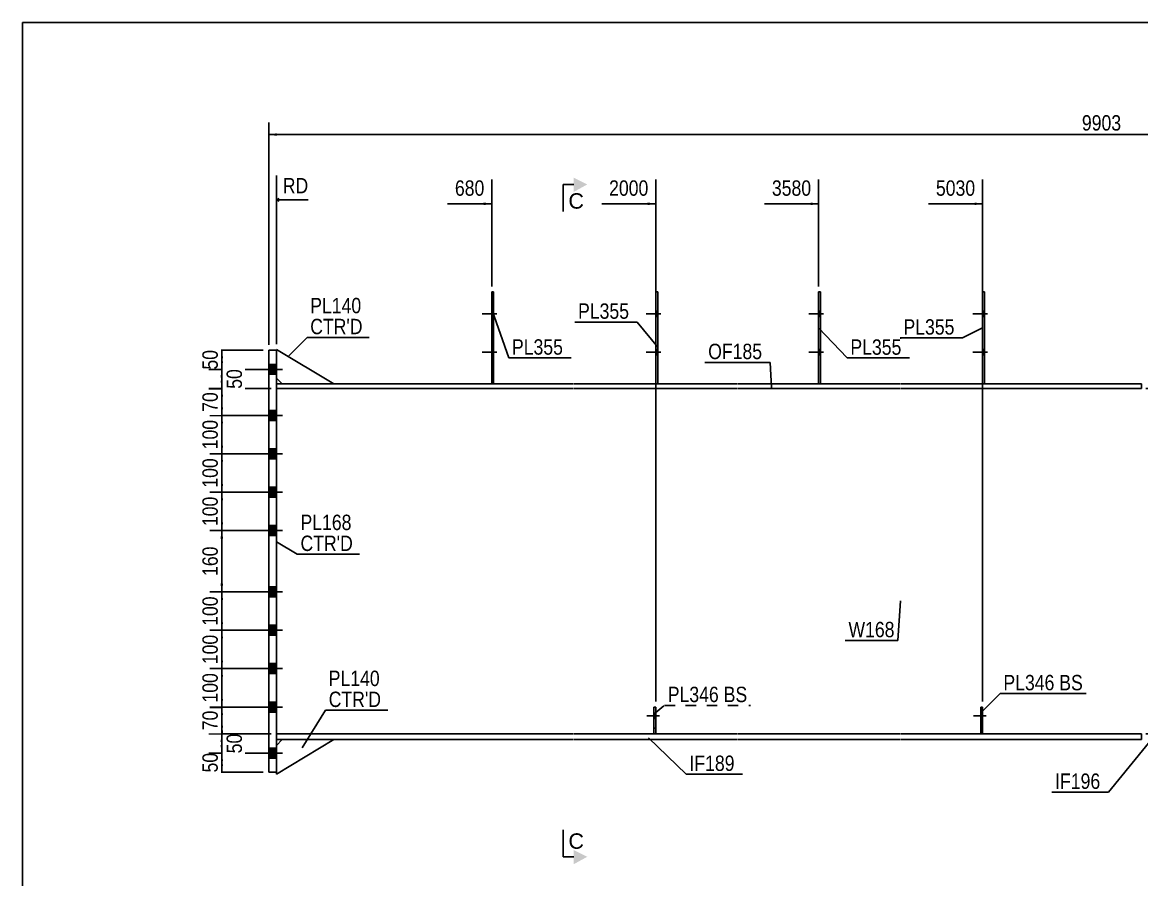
# Model space of a CAD drawing. Header units: millimetres. Extents: x -264 to 149, y -162 to 125.
# Drawn here: x -261.2 to -52.9, y -34.3 to 125.3 of the extents above; entities that cross this region are included whole.
import ezdxf

# ---------------------------------------------------------------- set-up
doc = ezdxf.new("R2010")
doc.units = ezdxf.units.MM
doc.linetypes.add('DXK_LINE_DOT1', pattern=[1.8814, 0.9407, -0.9407])
doc.linetypes.add('DXK_LINE_DOT2', pattern=[3.9198, 1.9599, -1.9599])
doc.styles.add('Arial', font='ARIAL.TTF', dxfattribs={"height": 0.2})
doc.styles.add('Arial Narrow', font='ARIALN.TTF', dxfattribs={"height": 0.2})

# ---------------------------------------------------------------- blocks, each defined once
blk = doc.blocks.new('Unknown-623355884-1210')
at = {"color": 5, "linetype": 'Continuous'}
for p, q in [((148.79, 125.31), (-261.21, 125.31)), ((-261.21, 125.31), (-261.21, -161.69))]:
    blk.add_line(p, q, dxfattribs=at)
blk = doc.blocks.new('Part-623355884-1532 - 1526')
at = {"color": 2, "linetype": 'Continuous'}
for p, q in [((-112.66, 75.14), (-113.01, 75.14)), ((-113.01, 75.14), (-113.01, 58)), ((-112.66, 58), (-112.66, 75.14))]:
    blk.add_line(p, q, dxfattribs=at)
at = {"color": 7, "linetype": 'DXK_LINE_DOT1'}
blk.add_line((-113.01, 58), (-112.66, 58), dxfattribs=at)
blk = doc.blocks.new('Part-623355884-1848 - 1526')
at = {"color": 2, "linetype": 'Continuous'}
for p, q in [((-213.93, 64.29), (-213.93, 64.43)), ((-213.93, 64.43), (-203.21, 58)), ((-213.93, 59.07), (-212.86, 58))]:
    blk.add_line(p, q, dxfattribs=at)
at = {"color": 7, "linetype": 'DXK_LINE_DOT1'}
for p, q in [((-213.93, 64.29), (-213.93, 59.07)), ((-203.21, 58), (-212.86, 58))]:
    blk.add_line(p, q, dxfattribs=at)
blk = doc.blocks.new('Part-623355884-1547 - 1526')
at = {"color": 2, "linetype": 'Continuous'}
for p, q in [((-173.84, 58), (-173.84, 75.14)), ((-173.84, 75.14), (-173.49, 75.14)), ((-173.49, 58), (-173.49, 75.14))]:
    blk.add_line(p, q, dxfattribs=at)
at = {"color": 7, "linetype": 'DXK_LINE_DOT1'}
blk.add_line((-173.84, 58), (-173.49, 58), dxfattribs=at)
blk = doc.blocks.new('Bolt-623355884-1800 - 1526')
at = {"color": 3, "linetype": 'DXK_LINE_DOT2'}
for p, q in [((-81.81, -3.79), (-84.16, -3.79)), ((-82.49, -3.29), (-82.84, -3.29)), ((-82.49, -4.29), (-82.84, -4.29))]:
    blk.add_line(p, q, dxfattribs=at)
blk = doc.blocks.new('Part-623355884-1644 - 1526')
at = {"color": 7, "linetype": 'DXK_LINE_DOT1'}
for p, q in [((-143.67, -7.14), (-143.67, -2.14)), ((-143.67, -2.14), (-143.31, -2.14)), ((-143.31, -7.14), (-143.31, -2.14)), ((-143.67, -6.07), (-143.31, -6.07)), ((-143.31, -7.14), (-143.67, -7.14))]:
    blk.add_line(p, q, dxfattribs=at)
blk = doc.blocks.new('Part-623355884-1882 - 1526')
at = {"color": 2, "linetype": 'Continuous'}
for p, q in [((-215.36, 64.29), (-213.93, 64.29)), ((-215.36, 64.29), (-215.36, -14.29)), ((-213.93, 64.29), (-213.93, -14.29)), ((-213.93, -14.29), (-215.36, -14.29))]:
    blk.add_line(p, q, dxfattribs=at)
blk = doc.blocks.new('Bolt-623355884-1639 - 1526')
at = {"linetype": 'Continuous'}
for points in [[(-173.49, 70.57), (-173.49, 71.57), (-173.84, 71.57), (-173.84, 70.57)], [(-173.49, 70.57), (-173.49, 71.57), (-173.84, 71.57), (-173.84, 70.57)], [(-173.49, 63.43), (-173.49, 64.43), (-173.84, 64.43), (-173.84, 63.43)], [(-173.49, 63.43), (-173.49, 64.43), (-173.84, 64.43), (-173.84, 63.43)]]:
    blk.add_hatch(color=3, dxfattribs=at).paths.add_polyline_path(points)
at = {"color": 3, "linetype": 'Continuous'}
for p, q in [((-172.91, 71.07), (-175.63, 71.07)), ((-172.91, 71.07), (-175.63, 71.07)), ((-173.49, 71.57), (-173.84, 71.57)), ((-173.49, 71.57), (-173.84, 71.57)), ((-173.49, 70.57), (-173.84, 70.57)), ((-173.49, 70.57), (-173.84, 70.57)), ((-172.91, 63.93), (-175.63, 63.93)), ((-172.91, 63.93), (-175.63, 63.93)), ((-173.49, 64.43), (-173.84, 64.43)), ((-173.49, 64.43), (-173.84, 64.43)), ((-173.49, 63.43), (-173.84, 63.43)), ((-173.49, 63.43), (-173.84, 63.43))]:
    blk.add_line(p, q, dxfattribs=at)
blk = doc.blocks.new('Bolt-623355884-1650 - 1526')
at = {"color": 3, "linetype": 'DXK_LINE_DOT2'}
for p, q in [((-142.64, -3.79), (-144.99, -3.79)), ((-143.31, -3.29), (-143.67, -3.29)), ((-143.31, -4.29), (-143.67, -4.29))]:
    blk.add_line(p, q, dxfattribs=at)
blk = doc.blocks.new('Bolt-623355884-1651 - 1526')
at = {"linetype": 'Continuous'}
blk.add_hatch(color=3, dxfattribs=at).paths.add_polyline_path([(-143.31, -4.29), (-143.31, -3.29), (-143.67, -3.29), (-143.67, -4.29)])
at = {"color": 3, "linetype": 'Continuous'}
for p, q in [((-142.64, -3.79), (-144.99, -3.79)), ((-143.31, -3.29), (-143.67, -3.29)), ((-143.31, -4.29), (-143.67, -4.29))]:
    blk.add_line(p, q, dxfattribs=at)
blk = doc.blocks.new('Bolt-623355884-1652 - 1526')
at = {"linetype": 'Continuous'}
for points in [[(-142.96, 70.57), (-142.96, 71.57), (-143.31, 71.57), (-143.31, 70.57)], [(-142.96, 70.57), (-142.96, 71.57), (-143.31, 71.57), (-143.31, 70.57)], [(-142.96, 63.43), (-142.96, 64.43), (-143.31, 64.43), (-143.31, 63.43)], [(-142.96, 63.43), (-142.96, 64.43), (-143.31, 64.43), (-143.31, 63.43)]]:
    blk.add_hatch(color=3, dxfattribs=at).paths.add_polyline_path(points)
at = {"color": 3, "linetype": 'Continuous'}
for p, q in [((-142.39, 71.07), (-145.1, 71.07)), ((-142.39, 71.07), (-145.1, 71.07)), ((-142.96, 71.57), (-143.31, 71.57)), ((-142.96, 71.57), (-143.31, 71.57)), ((-142.96, 70.57), (-143.31, 70.57)), ((-142.96, 70.57), (-143.31, 70.57)), ((-142.39, 63.93), (-145.1, 63.93)), ((-142.39, 63.93), (-145.1, 63.93)), ((-142.96, 64.43), (-143.31, 64.43)), ((-142.96, 64.43), (-143.31, 64.43)), ((-142.96, 63.43), (-143.31, 63.43)), ((-142.96, 63.43), (-143.31, 63.43))]:
    blk.add_line(p, q, dxfattribs=at)
blk = doc.blocks.new('Part-623355884-1657 - 1526')
at = {"color": 2, "linetype": 'Continuous'}
for p, q in [((-143.67, -7.14), (-143.67, -2.14)), ((-143.67, -2.14), (-143.31, -2.14)), ((-143.31, -2.14), (-143.31, -7.14))]:
    blk.add_line(p, q, dxfattribs=at)
blk = doc.blocks.new('Part-623355884-1662 - 1526')
at = {"color": 7, "linetype": 'DXK_LINE_DOT1'}
for p, q in [((-82.84, -7.14), (-82.84, -2.14)), ((-82.84, -2.14), (-82.49, -2.14)), ((-82.49, -7.14), (-82.49, -2.14)), ((-82.84, -6.07), (-82.49, -6.07)), ((-82.49, -7.14), (-82.84, -7.14))]:
    blk.add_line(p, q, dxfattribs=at)
blk = doc.blocks.new('Part-623355884-1667 - 1526')
at = {"color": 2, "linetype": 'Continuous'}
for p, q in [((-82.84, -7.14), (-82.84, -2.14)), ((-82.84, -2.14), (-82.49, -2.14)), ((-82.49, -2.14), (-82.49, -7.14))]:
    blk.add_line(p, q, dxfattribs=at)
blk = doc.blocks.new('Bolt-623355884-1799 - 1526')
at = {"linetype": 'Continuous'}
for points in [[(-112.66, 70.57), (-112.66, 71.57), (-113.01, 71.57), (-113.01, 70.57)], [(-112.66, 70.57), (-112.66, 71.57), (-113.01, 71.57), (-113.01, 70.57)], [(-112.66, 63.43), (-112.66, 64.43), (-113.01, 64.43), (-113.01, 63.43)], [(-112.66, 63.43), (-112.66, 64.43), (-113.01, 64.43), (-113.01, 63.43)]]:
    blk.add_hatch(color=3, dxfattribs=at).paths.add_polyline_path(points)
at = {"color": 3, "linetype": 'Continuous'}
for p, q in [((-112.09, 71.07), (-114.8, 71.07)), ((-112.09, 71.07), (-114.8, 71.07)), ((-112.66, 71.57), (-113.01, 71.57)), ((-112.66, 71.57), (-113.01, 71.57)), ((-112.66, 70.57), (-113.01, 70.57)), ((-112.66, 70.57), (-113.01, 70.57)), ((-112.09, 63.93), (-114.8, 63.93)), ((-112.09, 63.93), (-114.8, 63.93)), ((-112.66, 64.43), (-113.01, 64.43)), ((-112.66, 64.43), (-113.01, 64.43)), ((-112.66, 63.43), (-113.01, 63.43)), ((-112.66, 63.43), (-113.01, 63.43))]:
    blk.add_line(p, q, dxfattribs=at)
blk = doc.blocks.new('Bolt-623355884-1813 - 1526')
at = {"linetype": 'Continuous'}
for points in [[(-215.36, 61.64), (-215.36, 59.79), (-213.93, 59.79), (-213.93, 61.64)], [(-215.36, 61.64), (-215.36, 59.79), (-213.93, 59.79), (-213.93, 61.64)], [(-215.36, 53.07), (-215.36, 51.21), (-213.93, 51.21), (-213.93, 53.07)], [(-215.36, 53.07), (-215.36, 51.21), (-213.93, 51.21), (-213.93, 53.07)], [(-215.36, 45.93), (-215.36, 44.07), (-213.93, 44.07), (-213.93, 45.93)], [(-215.36, 45.93), (-215.36, 44.07), (-213.93, 44.07), (-213.93, 45.93)], [(-215.36, 38.79), (-215.36, 36.93), (-213.93, 36.93), (-213.93, 38.79)], [(-215.36, 38.79), (-215.36, 36.93), (-213.93, 36.93), (-213.93, 38.79)], [(-215.36, 31.64), (-215.36, 29.79), (-213.93, 29.79), (-213.93, 31.64)], [(-215.36, 31.64), (-215.36, 29.79), (-213.93, 29.79), (-213.93, 31.64)], [(-215.36, 20.21), (-215.36, 18.36), (-213.93, 18.36), (-213.93, 20.21)], [(-215.36, 20.21), (-215.36, 18.36), (-213.93, 18.36), (-213.93, 20.21)], [(-215.36, 13.07), (-215.36, 11.21), (-213.93, 11.21), (-213.93, 13.07)], [(-215.36, 13.07), (-215.36, 11.21), (-213.93, 11.21), (-213.93, 13.07)], [(-215.36, 5.93), (-215.36, 4.07), (-213.93, 4.07), (-213.93, 5.93)], [(-215.36, 5.93), (-215.36, 4.07), (-213.93, 4.07), (-213.93, 5.93)], [(-215.36, -1.21), (-215.36, -3.07), (-213.93, -3.07), (-213.93, -1.21)], [(-215.36, -1.21), (-215.36, -3.07), (-213.93, -3.07), (-213.93, -1.21)], [(-215.36, -9.79), (-215.36, -11.64), (-213.93, -11.64), (-213.93, -9.79)], [(-215.36, -9.79), (-215.36, -11.64), (-213.93, -11.64), (-213.93, -9.79)]]:
    blk.add_hatch(color=3, dxfattribs=at).paths.add_polyline_path(points)
at = {"color": 3, "linetype": 'Continuous'}
for p, q in [((-212.79, 60.71), (-220.36, 60.71)), ((-212.79, 60.71), (-220.36, 60.71)), ((-213.93, 61.64), (-215.36, 61.64)), ((-213.93, 61.64), (-215.36, 61.64)), ((-213.93, 59.79), (-215.36, 59.79)), ((-213.93, 59.79), (-215.36, 59.79)), ((-212.79, 52.14), (-220.36, 52.14)), ((-212.79, 52.14), (-220.36, 52.14)), ((-213.93, 53.07), (-215.36, 53.07)), ((-213.93, 53.07), (-215.36, 53.07)), ((-213.93, 51.21), (-215.36, 51.21)), ((-213.93, 51.21), (-215.36, 51.21)), ((-213.93, 45.93), (-215.36, 45.93)), ((-213.93, 45.93), (-215.36, 45.93)), ((-212.79, 45), (-220.36, 45)), ((-212.79, 45), (-220.36, 45)), ((-213.93, 44.07), (-215.36, 44.07)), ((-213.93, 44.07), (-215.36, 44.07)), ((-212.79, 37.86), (-220.36, 37.86)), ((-212.79, 37.86), (-220.36, 37.86)), ((-213.93, 38.79), (-215.36, 38.79)), ((-213.93, 38.79), (-215.36, 38.79)), ((-213.93, 36.93), (-215.36, 36.93)), ((-213.93, 36.93), (-215.36, 36.93)), ((-213.93, 31.64), (-215.36, 31.64)), ((-213.93, 31.64), (-215.36, 31.64)), ((-212.79, 30.71), (-220.36, 30.71)), ((-212.79, 30.71), (-220.36, 30.71)), ((-213.93, 29.79), (-215.36, 29.79)), ((-213.93, 29.79), (-215.36, 29.79)), ((-212.79, 19.29), (-220.36, 19.29)), ((-212.79, 19.29), (-220.36, 19.29)), ((-213.93, 20.21), (-215.36, 20.21)), ((-213.93, 20.21), (-215.36, 20.21)), ((-213.93, 18.36), (-215.36, 18.36)), ((-213.93, 18.36), (-215.36, 18.36)), ((-213.93, 13.07), (-215.36, 13.07)), ((-213.93, 13.07), (-215.36, 13.07)), ((-212.79, 12.14), (-220.36, 12.14)), ((-212.79, 12.14), (-220.36, 12.14)), ((-213.93, 11.21), (-215.36, 11.21)), ((-213.93, 11.21), (-215.36, 11.21)), ((-212.79, 5), (-220.36, 5)), ((-212.79, 5), (-220.36, 5)), ((-213.93, 5.93), (-215.36, 5.93)), ((-213.93, 5.93), (-215.36, 5.93)), ((-213.93, 4.07), (-215.36, 4.07)), ((-213.93, 4.07), (-215.36, 4.07)), ((-213.93, -1.21), (-215.36, -1.21)), ((-213.93, -1.21), (-215.36, -1.21)), ((-212.79, -2.14), (-220.36, -2.14)), ((-212.79, -2.14), (-220.36, -2.14)), ((-213.93, -3.07), (-215.36, -3.07)), ((-213.93, -3.07), (-215.36, -3.07)), ((-213.93, -9.79), (-215.36, -9.79)), ((-213.93, -9.79), (-215.36, -9.79)), ((-212.79, -10.71), (-220.36, -10.71)), ((-212.79, -10.71), (-220.36, -10.71)), ((-213.93, -11.64), (-215.36, -11.64)), ((-213.93, -11.64), (-215.36, -11.64))]:
    blk.add_line(p, q, dxfattribs=at)
blk = doc.blocks.new('Bolt-623355884-1801 - 1526')
at = {"linetype": 'Continuous'}
blk.add_hatch(color=3, dxfattribs=at).paths.add_polyline_path([(-82.49, -4.29), (-82.49, -3.29), (-82.84, -3.29), (-82.84, -4.29)])
at = {"color": 3, "linetype": 'Continuous'}
for p, q in [((-81.81, -3.79), (-84.16, -3.79)), ((-82.49, -3.29), (-82.84, -3.29)), ((-82.49, -4.29), (-82.84, -4.29))]:
    blk.add_line(p, q, dxfattribs=at)
blk = doc.blocks.new('Bolt-623355884-1802 - 1526')
at = {"linetype": 'Continuous'}
for points in [[(-82.13, 70.57), (-82.13, 71.57), (-82.49, 71.57), (-82.49, 70.57)], [(-82.13, 70.57), (-82.13, 71.57), (-82.49, 71.57), (-82.49, 70.57)], [(-82.13, 63.43), (-82.13, 64.43), (-82.49, 64.43), (-82.49, 63.43)], [(-82.13, 63.43), (-82.13, 64.43), (-82.49, 64.43), (-82.49, 63.43)]]:
    blk.add_hatch(color=3, dxfattribs=at).paths.add_polyline_path(points)
at = {"color": 3, "linetype": 'Continuous'}
for p, q in [((-81.56, 71.07), (-84.27, 71.07)), ((-81.56, 71.07), (-84.27, 71.07)), ((-82.13, 71.57), (-82.49, 71.57)), ((-82.13, 71.57), (-82.49, 71.57)), ((-82.13, 70.57), (-82.49, 70.57)), ((-82.13, 70.57), (-82.49, 70.57)), ((-81.56, 63.93), (-84.27, 63.93)), ((-81.56, 63.93), (-84.27, 63.93)), ((-82.13, 64.43), (-82.49, 64.43)), ((-82.13, 64.43), (-82.49, 64.43)), ((-82.13, 63.43), (-82.49, 63.43)), ((-82.13, 63.43), (-82.49, 63.43))]:
    blk.add_line(p, q, dxfattribs=at)
blk = doc.blocks.new('Part-623355884-1807 - 1526')
at = {"color": 2, "linetype": 'Continuous'}
for p, q in [((-82.13, 75.14), (-82.49, 75.14)), ((-82.49, 75.14), (-82.49, 58)), ((-82.13, 58), (-82.13, 75.14))]:
    blk.add_line(p, q, dxfattribs=at)
at = {"color": 7, "linetype": 'DXK_LINE_DOT1'}
blk.add_line((-82.49, 58), (-82.13, 58), dxfattribs=at)
blk = doc.blocks.new('Part-623355884-1812 - 1526')
at = {"color": 2, "linetype": 'Continuous'}
for p, q in [((-143.31, 58), (-143.31, 75.14)), ((-143.31, 75.14), (-142.96, 75.14)), ((-142.96, 58), (-142.96, 75.14))]:
    blk.add_line(p, q, dxfattribs=at)
at = {"color": 7, "linetype": 'DXK_LINE_DOT1'}
blk.add_line((-143.31, 58), (-142.96, 58), dxfattribs=at)
blk = doc.blocks.new('Part-623355884-1819 - 1526')
at = {"color": 7, "linetype": 'DXK_LINE_DOT1'}
for p, q in [((-213.93, 57.14), (-213.93, -7.14)), ((-213.93, 57.14), (-188.93, 57.14)), ((-188.83, 57.14), (-158.63, 57.14)), ((-158.53, 57.14), (-128.1, 57.14)), ((-128, 57.14), (-97.8, 57.14)), ((-97.7, 57.14), (-67.27, 57.14)), ((-67.17, 57.14), (-31.46, 57.14)), ((-31.46, 57.14), (-31.46, -7.14)), ((-213.93, -7.14), (-188.93, -7.14)), ((-188.83, -7.14), (-158.63, -7.14)), ((-158.53, -7.14), (-143.67, -7.14)), ((-143.31, -7.14), (-128.1, -7.14)), ((-128, -7.14), (-97.8, -7.14)), ((-97.7, -7.14), (-82.84, -7.14)), ((-82.49, -7.14), (-67.27, -7.14)), ((-67.17, -7.14), (-31.46, -7.14))]:
    blk.add_line(p, q, dxfattribs=at)
blk = doc.blocks.new('Part-623355884-1853 - 1526')
at = {"color": 2, "linetype": 'Continuous'}
for p, q in [((-203.21, -8.21), (-213.93, -14.64)), ((-212.86, -8.21), (-213.93, -9.29)), ((-213.93, -14.64), (-213.93, -14.29))]:
    blk.add_line(p, q, dxfattribs=at)
at = {"color": 7, "linetype": 'DXK_LINE_DOT1'}
for p, q in [((-212.86, -8.21), (-203.21, -8.21)), ((-213.93, -9.29), (-213.93, -14.29))]:
    blk.add_line(p, q, dxfattribs=at)
blk = doc.blocks.new('Part-623355884-1916 - 1526')
at = {"color": 2, "linetype": 'Continuous'}
for p, q in [((-213.93, -7.14), (-188.93, -7.14)), ((-213.93, -8.21), (-188.93, -8.21)), ((-188.83, -7.14), (-158.63, -7.14)), ((-188.83, -8.21), (-158.63, -8.21)), ((-158.53, -7.14), (-128.1, -7.14)), ((-158.53, -8.21), (-128.1, -8.21)), ((-128, -7.14), (-97.8, -7.14)), ((-128, -8.21), (-97.8, -8.21)), ((-97.7, -7.14), (-67.27, -7.14)), ((-97.7, -8.21), (-67.27, -8.21)), ((-67.17, -7.14), (-52.89, -7.14)), ((-67.17, -8.21), (-52.89, -8.21)), ((-52.89, -8.21), (-52.89, -7.14))]:
    blk.add_line(p, q, dxfattribs=at)
at = {"color": 7, "linetype": 'DXK_LINE_DOT1'}
blk.add_line((-213.93, -8.21), (-213.93, -7.14), dxfattribs=at)
blk = doc.blocks.new('Part-623355884-1960 - 1526')
at = {"color": 2, "linetype": 'Continuous'}
for p, q in [((-188.93, 58), (-213.93, 58)), ((-188.93, 57.14), (-213.93, 57.14)), ((-158.63, 58), (-188.83, 58)), ((-158.63, 57.14), (-188.83, 57.14)), ((-128.1, 58), (-158.53, 58)), ((-128.1, 57.14), (-158.53, 57.14)), ((-97.8, 58), (-128, 58)), ((-97.8, 57.14), (-128, 57.14)), ((-67.27, 58), (-97.7, 58)), ((-67.27, 57.14), (-97.7, 57.14)), ((-52.89, 58), (-67.17, 58)), ((-52.89, 57.14), (-67.17, 57.14)), ((-52.89, 57.14), (-52.89, 58))]:
    blk.add_line(p, q, dxfattribs=at)
at = {"color": 7, "linetype": 'DXK_LINE_DOT1'}
blk.add_line((-213.93, 58), (-213.93, 57.14), dxfattribs=at)
blk = doc.blocks.new('StraightDimension-623355884-2073 - 1526')
at = {"linetype": 'Continuous'}
for points in [[(-224.34, 62.79), (-224.09, 64.29), (-223.84, 62.79)], [(-223.84, 62.21), (-224.09, 60.71), (-224.34, 62.21)]]:
    blk.add_hatch(color=7, dxfattribs=at).paths.add_polyline_path(points)
at = {"color": 7, "linetype": 'Continuous'}
for p, q in [((-216.36, 64.29), (-226.34, 64.29)), ((-224.09, 60.71), (-224.09, 64.29)), ((-214.93, 60.71), (-226.34, 60.71))]:
    blk.add_line(p, q, dxfattribs=at)
at = {"color": 0}
blk.add_wipeout([(-224.24, 64.93), (-228.44, 64.93), (-228.44, 60.07), (-224.24, 60.07)], dxfattribs=at)
at = {"color": 3, "style": 'Arial Narrow'}
blk.add_text('50', height=2.863, rotation=90.0002, dxfattribs=at).set_placement((-224.84, 60.67))
blk = doc.blocks.new('StraightDimension-623355884-2091 - 1526')
at = {"linetype": 'Continuous'}
for points in [[(-224.34, -12.21), (-224.09, -10.71), (-223.84, -12.21)], [(-223.84, -12.79), (-224.09, -14.29), (-224.34, -12.79)]]:
    blk.add_hatch(color=7, dxfattribs=at).paths.add_polyline_path(points)
at = {"color": 7, "linetype": 'Continuous'}
for p, q in [((-214.93, -10.71), (-226.34, -10.71)), ((-224.09, -14.29), (-224.09, -10.71)), ((-216.36, -14.29), (-226.34, -14.29))]:
    blk.add_line(p, q, dxfattribs=at)
at = {"color": 0}
blk.add_wipeout([(-224.24, -10.07), (-228.44, -10.07), (-228.44, -14.93), (-224.24, -14.93)], dxfattribs=at)
at = {"color": 3, "style": 'Arial Narrow'}
blk.add_text('50', height=2.863, rotation=90.0002, dxfattribs=at).set_placement((-224.84, -14.33))
blk = doc.blocks.new('StraightDimension-623355884-2108 - 1526')
at = {"linetype": 'Continuous'}
for points in [[(-224.34, -8.64), (-224.09, -7.14), (-223.84, -8.64)], [(-223.84, -9.21), (-224.09, -10.71), (-224.34, -9.21)]]:
    blk.add_hatch(color=7, dxfattribs=at).paths.add_polyline_path(points)
at = {"color": 7, "linetype": 'Continuous'}
for p, q in [((-214.93, -7.14), (-226.49, -7.14)), ((-224.09, -10.71), (-224.09, -7.14)), ((-214.93, -10.71), (-226.49, -10.71))]:
    blk.add_line(p, q, dxfattribs=at)
at = {"color": 0}
blk.add_wipeout([(-219.74, -6.5), (-223.94, -6.5), (-223.94, -11.36), (-219.74, -11.36)], dxfattribs=at)
at = {"color": 3, "style": 'Arial Narrow'}
blk.add_text('50', height=2.863, rotation=90.0002, dxfattribs=at).set_placement((-220.34, -10.76))
blk = doc.blocks.new('StraightDimension-623355884-2123 - 1526')
at = {"linetype": 'Continuous'}
for points in [[(-224.34, -3.64), (-224.09, -2.14), (-223.84, -3.64)], [(-223.84, -5.64), (-224.09, -7.14), (-224.34, -5.64)]]:
    blk.add_hatch(color=7, dxfattribs=at).paths.add_polyline_path(points)
at = {"color": 7, "linetype": 'Continuous'}
for p, q in [((-214.93, -2.14), (-226.34, -2.14)), ((-224.09, -7.14), (-224.09, -2.14)), ((-214.93, -7.14), (-226.34, -7.14))]:
    blk.add_line(p, q, dxfattribs=at)
at = {"color": 0}
blk.add_wipeout([(-224.24, -2.21), (-228.44, -2.21), (-228.44, -7.07), (-224.24, -7.07)], dxfattribs=at)
at = {"color": 3, "style": 'Arial Narrow'}
blk.add_text('70', height=2.863, rotation=90.0002, dxfattribs=at).set_placement((-224.84, -6.47))
blk = doc.blocks.new('StraightDimension-623355884-2130 - 1526')
at = {"linetype": 'Continuous'}
for points in [[(-224.34, 3.5), (-224.09, 5), (-223.84, 3.5)], [(-223.84, -0.64), (-224.09, -2.14), (-224.34, -0.64)]]:
    blk.add_hatch(color=7, dxfattribs=at).paths.add_polyline_path(points)
at = {"color": 7, "linetype": 'Continuous'}
for p, q in [((-214.93, 5), (-226.34, 5)), ((-224.09, -2.14), (-224.09, 5)), ((-214.93, -2.14), (-226.34, -2.14))]:
    blk.add_line(p, q, dxfattribs=at)
at = {"color": 0}
blk.add_wipeout([(-224.24, 4.77), (-228.44, 4.77), (-228.44, -1.91), (-224.24, -1.91)], dxfattribs=at)
at = {"color": 3, "style": 'Arial Narrow'}
blk.add_text('100', height=2.863, rotation=90.0002, dxfattribs=at).set_placement((-224.84, -1.31))
blk = doc.blocks.new('StraightDimension-623355884-2139 - 1526')
at = {"linetype": 'Continuous'}
for points in [[(-224.34, 10.64), (-224.09, 12.14), (-223.84, 10.64)], [(-223.84, 6.5), (-224.09, 5), (-224.34, 6.5)]]:
    blk.add_hatch(color=7, dxfattribs=at).paths.add_polyline_path(points)
at = {"color": 7, "linetype": 'Continuous'}
for p, q in [((-214.93, 12.14), (-226.34, 12.14)), ((-224.09, 5), (-224.09, 12.14)), ((-214.93, 5), (-226.34, 5))]:
    blk.add_line(p, q, dxfattribs=at)
at = {"color": 0}
blk.add_wipeout([(-224.24, 11.91), (-228.44, 11.91), (-228.44, 5.23), (-224.24, 5.23)], dxfattribs=at)
at = {"color": 3, "style": 'Arial Narrow'}
blk.add_text('100', height=2.863, rotation=90.0002, dxfattribs=at).set_placement((-224.84, 5.83))
blk = doc.blocks.new('StraightDimension-623355884-2146 - 1526')
at = {"linetype": 'Continuous'}
for points in [[(-224.34, 17.79), (-224.09, 19.29), (-223.84, 17.79)], [(-223.84, 13.64), (-224.09, 12.14), (-224.34, 13.64)]]:
    blk.add_hatch(color=7, dxfattribs=at).paths.add_polyline_path(points)
at = {"color": 7, "linetype": 'Continuous'}
for p, q in [((-214.93, 19.29), (-226.34, 19.29)), ((-224.09, 12.14), (-224.09, 19.29)), ((-214.93, 12.14), (-226.34, 12.14))]:
    blk.add_line(p, q, dxfattribs=at)
at = {"color": 0}
blk.add_wipeout([(-224.24, 19.06), (-228.44, 19.06), (-228.44, 12.37), (-224.24, 12.37)], dxfattribs=at)
at = {"color": 3, "style": 'Arial Narrow'}
blk.add_text('100', height=2.863, rotation=90.0002, dxfattribs=at).set_placement((-224.84, 12.97))
blk = doc.blocks.new('StraightDimension-623355884-2153 - 1526')
at = {"linetype": 'Continuous'}
for points in [[(-224.34, 29.21), (-224.09, 30.71), (-223.84, 29.21)], [(-223.84, 20.79), (-224.09, 19.29), (-224.34, 20.79)]]:
    blk.add_hatch(color=7, dxfattribs=at).paths.add_polyline_path(points)
at = {"color": 7, "linetype": 'Continuous'}
for p, q in [((-214.93, 30.71), (-226.34, 30.71)), ((-224.09, 19.29), (-224.09, 30.71)), ((-214.93, 19.29), (-226.34, 19.29))]:
    blk.add_line(p, q, dxfattribs=at)
at = {"color": 0}
blk.add_wipeout([(-224.24, 28.34), (-228.44, 28.34), (-228.44, 21.66), (-224.24, 21.66)], dxfattribs=at)
at = {"color": 3, "style": 'Arial Narrow'}
blk.add_text('160', height=2.863, rotation=90.0002, dxfattribs=at).set_placement((-224.84, 22.26))
blk = doc.blocks.new('StraightDimension-623355884-2160 - 1526')
at = {"linetype": 'Continuous'}
for points in [[(-224.34, 36.36), (-224.09, 37.86), (-223.84, 36.36)], [(-223.84, 32.21), (-224.09, 30.71), (-224.34, 32.21)]]:
    blk.add_hatch(color=7, dxfattribs=at).paths.add_polyline_path(points)
at = {"color": 7, "linetype": 'Continuous'}
for p, q in [((-214.93, 37.86), (-226.34, 37.86)), ((-224.09, 30.71), (-224.09, 37.86)), ((-214.93, 30.71), (-226.34, 30.71))]:
    blk.add_line(p, q, dxfattribs=at)
at = {"color": 0}
blk.add_wipeout([(-224.24, 37.63), (-228.44, 37.63), (-228.44, 30.94), (-224.24, 30.94)], dxfattribs=at)
at = {"color": 3, "style": 'Arial Narrow'}
blk.add_text('100', height=2.863, rotation=90.0002, dxfattribs=at).set_placement((-224.84, 31.54))
blk = doc.blocks.new('StraightDimension-623355884-2167 - 1526')
at = {"linetype": 'Continuous'}
for points in [[(-224.34, 43.5), (-224.09, 45), (-223.84, 43.5)], [(-223.84, 39.36), (-224.09, 37.86), (-224.34, 39.36)]]:
    blk.add_hatch(color=7, dxfattribs=at).paths.add_polyline_path(points)
at = {"color": 7, "linetype": 'Continuous'}
for p, q in [((-214.93, 45), (-226.34, 45)), ((-224.09, 37.86), (-224.09, 45)), ((-214.93, 37.86), (-226.34, 37.86))]:
    blk.add_line(p, q, dxfattribs=at)
at = {"color": 0}
blk.add_wipeout([(-224.24, 44.77), (-228.44, 44.77), (-228.44, 38.09), (-224.24, 38.09)], dxfattribs=at)
at = {"color": 3, "style": 'Arial Narrow'}
blk.add_text('100', height=2.863, rotation=90.0002, dxfattribs=at).set_placement((-224.84, 38.69))
blk = doc.blocks.new('StraightDimension-623355884-2174 - 1526')
at = {"linetype": 'Continuous'}
for points in [[(-224.34, 50.64), (-224.09, 52.14), (-223.84, 50.64)], [(-223.84, 46.5), (-224.09, 45), (-224.34, 46.5)]]:
    blk.add_hatch(color=7, dxfattribs=at).paths.add_polyline_path(points)
at = {"color": 7, "linetype": 'Continuous'}
for p, q in [((-214.93, 52.14), (-226.34, 52.14)), ((-224.09, 45), (-224.09, 52.14)), ((-214.93, 45), (-226.34, 45))]:
    blk.add_line(p, q, dxfattribs=at)
at = {"color": 0}
blk.add_wipeout([(-224.24, 51.91), (-228.44, 51.91), (-228.44, 45.23), (-224.24, 45.23)], dxfattribs=at)
at = {"color": 3, "style": 'Arial Narrow'}
blk.add_text('100', height=2.863, rotation=90.0002, dxfattribs=at).set_placement((-224.84, 45.83))
blk = doc.blocks.new('StraightDimension-623355884-2184 - 1526')
at = {"linetype": 'Continuous'}
for points in [[(-224.34, 55.64), (-224.09, 57.14), (-223.84, 55.64)], [(-223.84, 53.64), (-224.09, 52.14), (-224.34, 53.64)]]:
    blk.add_hatch(color=7, dxfattribs=at).paths.add_polyline_path(points)
at = {"color": 7, "linetype": 'Continuous'}
for p, q in [((-214.93, 57.14), (-226.34, 57.14)), ((-224.09, 52.14), (-224.09, 57.14)), ((-214.93, 52.14), (-226.34, 52.14))]:
    blk.add_line(p, q, dxfattribs=at)
at = {"color": 0}
blk.add_wipeout([(-224.24, 57.07), (-228.44, 57.07), (-228.44, 52.21), (-224.24, 52.21)], dxfattribs=at)
at = {"color": 3, "style": 'Arial Narrow'}
blk.add_text('70', height=2.863, rotation=90.0002, dxfattribs=at).set_placement((-224.84, 52.81))
blk = doc.blocks.new('StraightDimension-623355884-2191 - 1526')
at = {"linetype": 'Continuous'}
for points in [[(-224.34, 59.21), (-224.09, 60.71), (-223.84, 59.21)], [(-223.84, 58.64), (-224.09, 57.14), (-224.34, 58.64)]]:
    blk.add_hatch(color=7, dxfattribs=at).paths.add_polyline_path(points)
at = {"color": 7, "linetype": 'Continuous'}
for p, q in [((-214.93, 60.71), (-226.49, 60.71)), ((-224.09, 57.14), (-224.09, 60.71)), ((-214.93, 57.14), (-226.49, 57.14))]:
    blk.add_line(p, q, dxfattribs=at)
at = {"color": 0}
blk.add_wipeout([(-219.74, 61.36), (-223.94, 61.36), (-223.94, 56.5), (-219.74, 56.5)], dxfattribs=at)
at = {"color": 3, "style": 'Arial Narrow'}
blk.add_text('50', height=2.863, rotation=90.0002, dxfattribs=at).set_placement((-220.34, 57.1))
blk = doc.blocks.new('StraightDimension-623355884-4141 - 1526')
at = {"linetype": 'Continuous'}
blk.add_hatch(color=7, dxfattribs=at).paths.add_polyline_path([(-114.51, 91.78), (-113.01, 91.53), (-114.51, 91.28)])
at = {"color": 7, "linetype": 'Continuous'}
for p, q in [((-113.01, 76.14), (-113.01, 96.03)), ((-123.08, 91.53), (-113.01, 91.53))]:
    blk.add_line(p, q, dxfattribs=at)
at = {"color": 0}
blk.add_wipeout([(-113.79, 92.43), (-113.79, 96.63), (-122.3, 96.63), (-122.3, 92.43)], dxfattribs=at)
at = {"color": 3, "style": 'Arial Narrow'}
blk.add_text('3580', height=2.863, dxfattribs=at).set_placement((-121.7, 93.03))
blk = doc.blocks.new('StraightDimension-623355884-2213 - 1526')
at = {"linetype": 'Continuous'}
blk.add_hatch(color=7, dxfattribs=at).paths.add_polyline_path([(-213.86, 104.17), (-215.36, 104.42), (-213.86, 104.67)])
at = {"color": 7, "linetype": 'Continuous'}
for p, q in [((-215.36, 65.29), (-215.36, 106.67)), ((-215.36, 104.42), (94.66, 104.42))]:
    blk.add_line(p, q, dxfattribs=at)
at = {"color": 0}
blk.add_wipeout([(-56.09, 104.57), (-56.09, 108.77), (-64.6, 108.77), (-64.6, 104.57)], dxfattribs=at)
at = {"color": 3, "style": 'Arial Narrow'}
blk.add_text('9903', height=2.863, dxfattribs=at).set_placement((-64, 105.17))
blk = doc.blocks.new('StraightDimension-623355884-4140 - 1526')
at = {"linetype": 'Continuous'}
blk.add_hatch(color=7, dxfattribs=at).paths.add_polyline_path([(-83.99, 91.78), (-82.49, 91.53), (-83.99, 91.28)])
at = {"color": 7, "linetype": 'Continuous'}
for p, q in [((-82.49, -1.14), (-82.49, 96.03)), ((-92.55, 91.53), (-82.49, 91.53))]:
    blk.add_line(p, q, dxfattribs=at)
at = {"color": 0}
blk.add_wipeout([(-83.26, 92.43), (-83.26, 96.63), (-91.77, 96.63), (-91.77, 92.43)], dxfattribs=at)
at = {"color": 3, "style": 'Arial Narrow'}
blk.add_text('5030', height=2.863, dxfattribs=at).set_placement((-91.17, 93.03))
blk = doc.blocks.new('StraightDimension-623355884-4142 - 1526')
at = {"linetype": 'Continuous'}
blk.add_hatch(color=7, dxfattribs=at).paths.add_polyline_path([(-144.81, 91.78), (-143.31, 91.53), (-144.81, 91.28)])
at = {"color": 7, "linetype": 'Continuous'}
for p, q in [((-143.31, -1.14), (-143.31, 96.03)), ((-153.38, 91.53), (-143.31, 91.53))]:
    blk.add_line(p, q, dxfattribs=at)
at = {"color": 0}
blk.add_wipeout([(-144.09, 92.43), (-144.09, 96.63), (-152.6, 96.63), (-152.6, 92.43)], dxfattribs=at)
at = {"color": 3, "style": 'Arial Narrow'}
blk.add_text('2000', height=2.863, dxfattribs=at).set_placement((-152, 93.03))
blk = doc.blocks.new('StraightDimension-623355884-4143 - 1526')
at = {"linetype": 'Continuous'}
blk.add_hatch(color=7, dxfattribs=at).paths.add_polyline_path([(-175.34, 91.78), (-173.84, 91.53), (-175.34, 91.28)])
at = {"color": 7, "linetype": 'Continuous'}
for p, q in [((-173.84, 76.14), (-173.84, 96.03)), ((-182.08, 91.53), (-173.84, 91.53))]:
    blk.add_line(p, q, dxfattribs=at)
at = {"color": 0, "linetype": 'Continuous'}
blk.add_wipeout([(-207.4, 92.88), (-207.4, 97.08), (-213.34, 97.08), (-213.34, 92.88)], dxfattribs=at)
at = {"color": 7, "linetype": 'Continuous'}
for p, q in [((-213.93, 65.43), (-213.93, 96.78)), ((-213.43, 92.53), (-213.93, 92.28)), ((-213.43, 92.03), (-213.93, 92.28)), ((-208, 92.28), (-213.93, 92.28))]:
    blk.add_line(p, q, dxfattribs=at)
at = {"color": 3, "linetype": 'Continuous', "style": 'Arial Narrow'}
blk.add_text('RD', height=2.863, dxfattribs=at).set_placement((-212.74, 93.48))
at = {"color": 0}
blk.add_wipeout([(-174.62, 92.43), (-174.62, 96.63), (-181.3, 96.63), (-181.3, 92.43)], dxfattribs=at)
at = {"color": 3, "style": 'Arial Narrow'}
blk.add_text('680', height=2.863, dxfattribs=at).set_placement((-180.7, 93.03))
blk = doc.blocks.new('Mark-623355884-1794 - 1526')
at = {"color": 7, "linetype": 'Continuous'}
blk.add_line((-50.22, -7.17), (-59.08, -17.98), dxfattribs=at)
at = {"color": 0}
blk.add_wipeout([(-60.58, -17.38), (-60.58, -14.38), (-68.98, -14.38), (-68.98, -17.38)], dxfattribs=at)
blk.add_wipeout([(-60.58, -17.38), (-60.58, -14.38), (-68.98, -14.38), (-68.98, -17.38)], dxfattribs=at)
at = {"color": 7, "linetype": 'Continuous'}
blk.add_line((-69.58, -17.98), (-59.08, -17.98), dxfattribs=at)
at = {"color": 3, "style": 'Arial Narrow'}
blk.add_text('IF196', height=2.863, dxfattribs=at).set_placement((-68.98, -17.38))
blk = doc.blocks.new('Mark-623355884-1528 - 1526')
at = {"color": 0}
blk.add_wipeout([(-97.58, 63.43), (-97.58, 66.43), (-107.09, 66.43), (-107.09, 63.43)], dxfattribs=at)
blk.add_wipeout([(-97.58, 63.43), (-97.58, 66.43), (-107.09, 66.43), (-107.09, 63.43)], dxfattribs=at)
at = {"color": 7, "linetype": 'Continuous'}
for p, q in [((-113.01, 68.43), (-107.69, 62.83)), ((-107.69, 62.83), (-96.08, 62.83))]:
    blk.add_line(p, q, dxfattribs=at)
at = {"color": 3, "style": 'Arial Narrow'}
blk.add_text('PL355', height=2.863, dxfattribs=at).set_placement((-107.09, 63.43))
blk = doc.blocks.new('Mark-623355884-1912 - 1526')
at = {"color": 0}
blk.add_wipeout([(-128.65, -14.04), (-128.65, -11.04), (-137.05, -11.04), (-137.05, -14.04)], dxfattribs=at)
blk.add_wipeout([(-128.65, -14.04), (-128.65, -11.04), (-137.05, -11.04), (-137.05, -14.04)], dxfattribs=at)
at = {"color": 7, "linetype": 'Continuous'}
for p, q in [((-144.64, -7.89), (-137.65, -14.64)), ((-137.65, -14.64), (-127.15, -14.64))]:
    blk.add_line(p, q, dxfattribs=at)
at = {"color": 3, "style": 'Arial Narrow'}
blk.add_text('IF189', height=2.863, dxfattribs=at).set_placement((-137.05, -14.04))
blk = doc.blocks.new('Mark-623355884-1543 - 1526')
at = {"color": 0}
blk.add_wipeout([(-160.57, 63.45), (-160.57, 66.45), (-170.08, 66.45), (-170.08, 63.45)], dxfattribs=at)
blk.add_wipeout([(-160.57, 63.45), (-160.57, 66.45), (-170.08, 66.45), (-170.08, 63.45)], dxfattribs=at)
at = {"color": 7, "linetype": 'Continuous'}
for p, q in [((-173.75, 71.7), (-170.68, 62.85)), ((-170.68, 62.85), (-159.07, 62.85))]:
    blk.add_line(p, q, dxfattribs=at)
at = {"color": 3, "style": 'Arial Narrow'}
blk.add_text('PL355', height=2.863, dxfattribs=at).set_placement((-170.08, 63.45))
blk = doc.blocks.new('Mark-623355884-1849 - 1526')
at = {"color": 0}
blk.add_wipeout([(-194.69, 1.76), (-194.69, 4.76), (-204.19, 4.76), (-204.19, 1.76)], dxfattribs=at)
blk.add_wipeout([(-194.69, 1.76), (-194.69, 4.76), (-204.19, 4.76), (-204.19, 1.76)], dxfattribs=at)
blk.add_wipeout([(-194.43, -2.14), (-194.43, 0.86), (-204.19, 0.86), (-204.19, -2.14)], dxfattribs=at)
blk.add_wipeout([(-194.43, -2.14), (-194.43, 0.86), (-204.19, 0.86), (-204.19, -2.14)], dxfattribs=at)
at = {"color": 7, "linetype": 'Continuous'}
for p, q in [((-209.15, -9.71), (-204.79, -2.74)), ((-204.79, -2.74), (-193.19, -2.74))]:
    blk.add_line(p, q, dxfattribs=at)
at = {"color": 3, "style": 'Arial Narrow'}
blk.add_text('PL140', height=2.863, dxfattribs=at).set_placement((-204.19, 1.76))
at = {"color": 1, "style": 'Arial Narrow'}
blk.add_text("CTR'D", height=2.863, dxfattribs=at).set_placement((-204.19, -2.14))
blk = doc.blocks.new('Mark-623355884-1844 - 1526')
at = {"color": 0}
blk.add_wipeout([(-198.13, 71.16), (-198.13, 74.16), (-207.63, 74.16), (-207.63, 71.16)], dxfattribs=at)
blk.add_wipeout([(-198.13, 71.16), (-198.13, 74.16), (-207.63, 74.16), (-207.63, 71.16)], dxfattribs=at)
blk.add_wipeout([(-197.87, 67.26), (-197.87, 70.26), (-207.63, 70.26), (-207.63, 67.26)], dxfattribs=at)
blk.add_wipeout([(-197.87, 67.26), (-197.87, 70.26), (-207.63, 70.26), (-207.63, 67.26)], dxfattribs=at)
at = {"color": 7, "linetype": 'Continuous'}
for p, q in [((-211.76, 63.12), (-208.23, 66.66)), ((-208.23, 66.66), (-196.63, 66.66))]:
    blk.add_line(p, q, dxfattribs=at)
at = {"color": 3, "style": 'Arial Narrow'}
blk.add_text('PL140', height=2.863, dxfattribs=at).set_placement((-207.63, 71.16))
at = {"color": 1, "style": 'Arial Narrow'}
blk.add_text("CTR'D", height=2.863, dxfattribs=at).set_placement((-207.63, 67.26))
blk = doc.blocks.new('Mark-623355884-1803 - 1526')
at = {"color": 7, "linetype": 'Continuous'}
blk.add_line((-82.49, 68.43), (-86.21, 66.58), dxfattribs=at)
at = {"color": 0}
blk.add_wipeout([(-87.71, 67.18), (-87.71, 70.18), (-97.21, 70.18), (-97.21, 67.18)], dxfattribs=at)
blk.add_wipeout([(-87.71, 67.18), (-87.71, 70.18), (-97.21, 70.18), (-97.21, 67.18)], dxfattribs=at)
at = {"color": 7, "linetype": 'Continuous'}
blk.add_line((-97.81, 66.58), (-86.21, 66.58), dxfattribs=at)
at = {"color": 3, "style": 'Arial Narrow'}
blk.add_text('PL355', height=2.863, dxfattribs=at).set_placement((-97.21, 67.18))
blk = doc.blocks.new('Mark-623355884-1808 - 1526')
at = {"color": 7, "linetype": 'Continuous'}
blk.add_line((-142.96, 64.86), (-146.78, 69.53), dxfattribs=at)
at = {"color": 0}
blk.add_wipeout([(-148.28, 70.13), (-148.28, 73.13), (-157.78, 73.13), (-157.78, 70.13)], dxfattribs=at)
blk.add_wipeout([(-148.28, 70.13), (-148.28, 73.13), (-157.78, 73.13), (-157.78, 70.13)], dxfattribs=at)
at = {"color": 7, "linetype": 'Continuous'}
blk.add_line((-158.38, 69.53), (-146.78, 69.53), dxfattribs=at)
at = {"color": 3, "style": 'Arial Narrow'}
blk.add_text('PL355', height=2.863, dxfattribs=at).set_placement((-157.78, 70.13))
blk = doc.blocks.new('Mark-623355884-1878 - 1526')
at = {"color": 0}
blk.add_wipeout([(-199.94, 30.8), (-199.94, 33.8), (-209.44, 33.8), (-209.44, 30.8)], dxfattribs=at)
blk.add_wipeout([(-199.94, 30.8), (-199.94, 33.8), (-209.44, 33.8), (-209.44, 30.8)], dxfattribs=at)
blk.add_wipeout([(-199.69, 26.9), (-199.69, 29.9), (-209.44, 29.9), (-209.44, 26.9)], dxfattribs=at)
blk.add_wipeout([(-199.69, 26.9), (-199.69, 29.9), (-209.44, 29.9), (-209.44, 26.9)], dxfattribs=at)
at = {"color": 7, "linetype": 'Continuous'}
for p, q in [((-213.93, 28.58), (-210.04, 26.3)), ((-210.04, 26.3), (-198.44, 26.3))]:
    blk.add_line(p, q, dxfattribs=at)
at = {"color": 3, "style": 'Arial Narrow'}
blk.add_text('PL168', height=2.863, dxfattribs=at).set_placement((-209.44, 30.8))
at = {"color": 1, "style": 'Arial Narrow'}
blk.add_text("CTR'D", height=2.863, dxfattribs=at).set_placement((-209.44, 26.9))
blk = doc.blocks.new('Mark-623355884-1815 - 1526')
at = {"color": 0}
blk.add_wipeout([(-98.86, 10.85), (-98.86, 13.85), (-107.45, 13.85), (-107.45, 10.85)], dxfattribs=at)
blk.add_wipeout([(-98.86, 10.85), (-98.86, 13.85), (-107.45, 13.85), (-107.45, 10.85)], dxfattribs=at)
at = {"color": 7, "linetype": 'Continuous'}
for p in [(-97.79, 17.63), (-108.05, 10.25)]:
    blk.add_line(p, (-98.26, 10.25), dxfattribs=at)
at = {"color": 3, "style": 'Arial Narrow'}
blk.add_text('W168', height=2.863, dxfattribs=at).set_placement((-107.45, 10.85))
blk = doc.blocks.new('Mark-623355884-1956 - 1526')
at = {"color": 7, "linetype": 'Continuous'}
blk.add_line((-121.77, 57.36), (-122.02, 62.02), dxfattribs=at)
at = {"color": 0}
blk.add_wipeout([(-123.52, 62.62), (-123.52, 65.62), (-133.56, 65.62), (-133.56, 62.62)], dxfattribs=at)
blk.add_wipeout([(-123.52, 62.62), (-123.52, 65.62), (-133.56, 65.62), (-133.56, 62.62)], dxfattribs=at)
at = {"color": 7, "linetype": 'Continuous'}
blk.add_line((-134.16, 62.02), (-122.02, 62.02), dxfattribs=at)
at = {"color": 3, "style": 'Arial Narrow'}
blk.add_text('OF185', height=2.863, dxfattribs=at).set_placement((-133.56, 62.62))
blk = doc.blocks.new('SectionMark-623355884-2326 - 1526')
at = {"color": 7, "linetype": 'Continuous'}
for p, q in [((-160.58, 95.13), (-158.58, 95.13)), ((-160.58, -30.03), (-158.58, -30.03))]:
    blk.add_line(p, q, dxfattribs=at)
at = {"color": 0, "linetype": 'Continuous'}
for points in [[(-156.69, 90.63), (-156.69, 93.63), (-159.58, 93.63), (-159.58, 90.63)], [(-156.69, -28.53), (-156.69, -25.53), (-159.58, -25.53), (-159.58, -28.53)]]:
    blk.add_wipeout(points, dxfattribs=at)
at = {"linetype": 'Continuous'}
for points in [[(-158.58, 96.38), (-156.08, 95.13), (-158.58, 93.75)], [(-158.58, -28.78), (-156.08, -30.03), (-158.58, -31.4)]]:
    blk.add_hatch(color=7, dxfattribs=at).paths.add_polyline_path(points)
at = {"color": 7, "linetype": 'Continuous'}
for p, q in [((-160.58, 95.13), (-160.58, 90.13)), ((-160.58, -30.03), (-160.58, -25.03))]:
    blk.add_line(p, q, dxfattribs=at)
at = {"color": 136, "linetype": 'Continuous', "style": 'Arial'}
for p in [(-159.58, 90.63), (-159.58, -28.53)]:
    blk.add_text('C', height=2.87, dxfattribs=at).set_placement(p)
blk = doc.blocks.new('MarkSet-623355884-2345 - 1526')
at = {"color": 0}
blk.add_wipeout([(-131.57, -1.23), (-131.57, 1.77), (-141.08, 1.77), (-141.08, -1.23)], dxfattribs=at)
blk.add_wipeout([(-131.57, -1.23), (-131.57, 1.77), (-141.08, 1.77), (-141.08, -1.23)], dxfattribs=at)
at = {"color": 7, "linetype": 'DXK_LINE_DOT2'}
blk.add_line((-143.31, -3.16), (-141.68, -1.83), dxfattribs=at)
at = {"color": 3, "style": 'Arial Narrow'}
blk.add_text('PL346', height=2.863, dxfattribs=at).set_placement((-141.08, -1.23))
at = {"color": 0}
blk.add_wipeout([(-126.29, -1.23), (-126.29, 1.77), (-130.67, 1.77), (-130.67, -1.23)], dxfattribs=at)
blk.add_wipeout([(-126.29, -1.23), (-126.29, 1.77), (-130.67, 1.77), (-130.67, -1.23)], dxfattribs=at)
at = {"color": 7, "linetype": 'DXK_LINE_DOT2'}
blk.add_line((-141.68, -1.83), (-125.69, -1.83), dxfattribs=at)
at = {"color": 3, "style": 'Arial Narrow'}
blk.add_text('BS', height=2.863, dxfattribs=at).set_placement((-130.67, -1.23))
blk = doc.blocks.new('MarkSet-623355884-2357 - 1526')
at = {"color": 0}
blk.add_wipeout([(-69.11, 0.97), (-69.11, 3.97), (-78.61, 3.97), (-78.61, 0.97)], dxfattribs=at)
blk.add_wipeout([(-69.11, 0.97), (-69.11, 3.97), (-78.61, 3.97), (-78.61, 0.97)], dxfattribs=at)
at = {"color": 7, "linetype": 'Continuous'}
blk.add_line((-82.75, -3.16), (-79.21, 0.37), dxfattribs=at)
at = {"color": 3, "style": 'Arial Narrow'}
blk.add_text('PL346', height=2.863, dxfattribs=at).set_placement((-78.61, 0.97))
at = {"color": 0}
blk.add_wipeout([(-63.83, 0.97), (-63.83, 3.97), (-68.21, 3.97), (-68.21, 0.97)], dxfattribs=at)
blk.add_wipeout([(-63.83, 0.97), (-63.83, 3.97), (-68.21, 3.97), (-68.21, 0.97)], dxfattribs=at)
at = {"color": 7, "linetype": 'Continuous'}
blk.add_line((-79.21, 0.37), (-63.23, 0.37), dxfattribs=at)
at = {"color": 3, "style": 'Arial Narrow'}
blk.add_text('BS', height=2.863, dxfattribs=at).set_placement((-68.21, 0.97))

msp = doc.modelspace()

# ---------------------------------------------------------------- block references
for name in ['Unknown-623355884-1210', 'Part-623355884-1547 - 1526', 'Part-623355884-1812 - 1526', 'Part-623355884-1532 - 1526', 'Part-623355884-1807 - 1526', 'Bolt-623355884-1639 - 1526', 'Bolt-623355884-1652 - 1526', 'Bolt-623355884-1799 - 1526', 'Bolt-623355884-1802 - 1526', 'Part-623355884-1882 - 1526', 'Part-623355884-1848 - 1526', 'Bolt-623355884-1813 - 1526', 'Part-623355884-1960 - 1526', 'Part-623355884-1819 - 1526', 'Bolt-623355884-1650 - 1526', 'Bolt-623355884-1651 - 1526', 'Part-623355884-1644 - 1526', 'Part-623355884-1657 - 1526', 'Bolt-623355884-1800 - 1526', 'Bolt-623355884-1801 - 1526', 'Part-623355884-1662 - 1526', 'Part-623355884-1667 - 1526', 'Part-623355884-1916 - 1526', 'Part-623355884-1853 - 1526']:
    msp.add_blockref(name, (0, 0))

# ---------------------------------------------------------------- next in the draw order: block references
for name in ['StraightDimension-623355884-4141 - 1526', 'StraightDimension-623355884-2073 - 1526', 'Mark-623355884-1815 - 1526', 'Mark-623355884-1849 - 1526', 'Mark-623355884-1912 - 1526', 'Mark-623355884-1794 - 1526', 'StraightDimension-623355884-2091 - 1526']:
    msp.add_blockref(name, (0, 0))

# ---------------------------------------------------------------- next in the draw order: block references
for name in ['StraightDimension-623355884-2213 - 1526', 'StraightDimension-623355884-2108 - 1526']:
    msp.add_blockref(name, (0, 0))

# ---------------------------------------------------------------- next in the draw order: block references
for name in ['StraightDimension-623355884-4143 - 1526', 'StraightDimension-623355884-4142 - 1526', 'StraightDimension-623355884-4140 - 1526', 'Mark-623355884-1528 - 1526', 'Mark-623355884-1956 - 1526', 'StraightDimension-623355884-2123 - 1526']:
    msp.add_blockref(name, (0, 0))

# ---------------------------------------------------------------- next in the draw order: block references
for name in ['Mark-623355884-1844 - 1526', 'Mark-623355884-1543 - 1526', 'Mark-623355884-1803 - 1526', 'StraightDimension-623355884-2130 - 1526', 'MarkSet-623355884-2357 - 1526', 'MarkSet-623355884-2345 - 1526']:
    msp.add_blockref(name, (0, 0))

# ---------------------------------------------------------------- next in the draw order: block references
for name in ['Mark-623355884-1808 - 1526', 'StraightDimension-623355884-2139 - 1526']:
    msp.add_blockref(name, (0, 0))

# ---------------------------------------------------------------- next in the draw order: block references
for name in ['SectionMark-623355884-2326 - 1526', 'StraightDimension-623355884-2146 - 1526']:
    msp.add_blockref(name, (0, 0))

# ---------------------------------------------------------------- next in the draw order: block references
msp.add_blockref('StraightDimension-623355884-2153 - 1526', (0, 0))

# ---------------------------------------------------------------- next in the draw order: block references
msp.add_blockref('StraightDimension-623355884-2160 - 1526', (0, 0))

# ---------------------------------------------------------------- next in the draw order: block references
for name in ['StraightDimension-623355884-2167 - 1526', 'Mark-623355884-1878 - 1526']:
    msp.add_blockref(name, (0, 0))

# ---------------------------------------------------------------- next in the draw order: block references
msp.add_blockref('StraightDimension-623355884-2174 - 1526', (0, 0))

# ---------------------------------------------------------------- next in the draw order: block references
msp.add_blockref('StraightDimension-623355884-2184 - 1526', (0, 0))

# ---------------------------------------------------------------- next in the draw order: block references
msp.add_blockref('StraightDimension-623355884-2191 - 1526', (0, 0))

doc.saveas('drawing.dxf')
